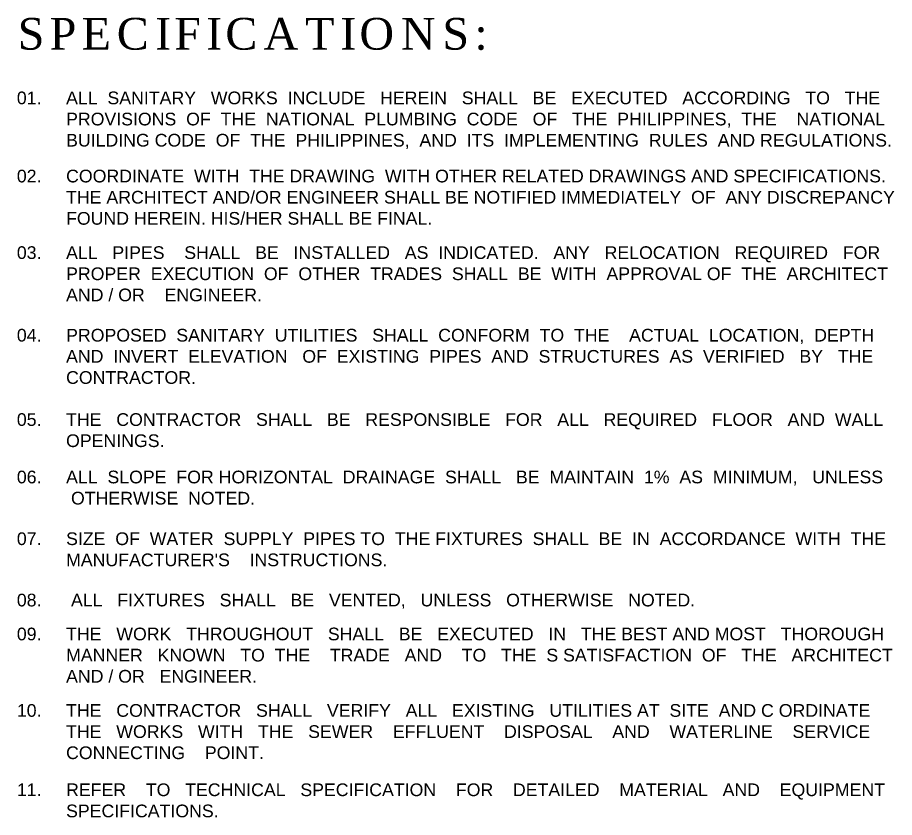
# Model space of a CAD drawing. Header units: millimetres. Extents: x 1634676 to 2610633, y -385676 to -37463.
# Drawn here: x 2160212 to 2174041, y -244019 to -231410 of the extents above; entities that cross this region are included whole.
import ezdxf

# ---------------------------------------------------------------- set-up
doc = ezdxf.new("R2010")
doc.units = ezdxf.units.MM
doc.header["$MEASUREMENT"] = 0
doc.layers.add('ST-ANNOT_A', color=74, linetype='Continuous', lineweight=20)
doc.styles.add('arial.2', font='arial.ttf', dxfattribs={"height": 0.2})
doc.styles.add('TIMES NEW ROMAN', font='times.ttf')

msp = doc.modelspace()

# ---------------------------------------------------------------- texts
at = {"layer": 'ST-ANNOT_A', "insert": (2160215.554, -231415.435, 0), "char_height": 500, "attachment_point": 1, "style": 'TIMES NEW ROMAN'}
msp.add_mtext_dynamic_manual_height_columns('{\\fTimes New Roman CE|b0|i0|c238|p18;\\T1.2;SPECIFICATIONS:}', width=7.04091, gutter_width=1.378, heights=[0.414], dxfattribs=at)
at = {"layer": 'ST-ANNOT_A', "char_height": 200, "attachment_point": 1, "style": 'arial.2'}
for s, insert in [('01.     ALL  SANITARY   WORKS  INCLUDE   HEREIN   SHALL   BE   EXECUTED   ACCORDING   TO   THE \\P          PROVISIONS  OF  THE  NATIONAL  PLUMBING  CODE   OF   THE  PHILIPPINES,  THE    NATIONAL \\P          BUILDING CODE  OF  THE  PHILIPPINES,  AND  ITS  IMPLEMENTING  RULES  AND REGULATIONS.\\P\\P\\P ', (2160201, -232576.461, 0)), ('02.     COORDINATE  WITH  THE DRAWING  WITH OTHER RELATED DRAWINGS AND SPECIFICATIONS.\\P          THE ARCHITECT AND/OR ENGINEER SHALL BE NOTIFIED IMMEDIATELY  OF  ANY DISCREPANCY\\P          FOUND HEREIN. HIS/HER SHALL BE FINAL.', (2160201, -233808.57, 0)), ('03.     ALL   PIPES    SHALL   BE   INSTALLED   AS  INDICATED.   ANY   RELOCATION   REQUIRED   FOR \\P          PROPER  EXECUTION  OF  OTHER  TRADES  SHALL  BE  WITH  APPROVAL OF  THE  ARCHITECT \\P          AND / OR    ENGINEER.', (2160201, -235015.476, 0)), ('04.     PROPOSED  SANITARY  UTILITIES   SHALL  CONFORM  TO  THE    ACTUAL  LOCATION,  DEPTH \\P          AND  INVERT  ELEVATION   OF  EXISTING  PIPES  AND  STRUCTURES  AS  VERIFIED   BY   THE \\P          CONTRACTOR.', (2160201, -236317.156, 0)), ('05.     THE   CONTRACTOR   SHALL   BE   RESPONSIBLE   FOR   ALL   REQUIRED   FLOOR   AND  WALL  \\P          OPENINGS.\\P \\P          ', (2160201, -237646.829, 0)), ('06.     ALL  SLOPE  FOR HORIZONTAL  DRAINAGE  SHALL   BE  MAINTAIN  1%  AS  MINIMUM,   UNLESS \\P           OTHERWISE  NOTED.', (2160201, -238552.37, 0)), ("07.     SIZE  OF  WATER  SUPPLY  PIPES TO  THE FIXTURES  SHALL  BE  IN  ACCORDANCE  WITH  THE  \\P          MANUFACTURER'S    INSTRUCTIONS.", (2160201, -239525.101, 0)), ('08.      ALL   FIXTURES   SHALL   BE   VENTED,   UNLESS   OTHERWISE   NOTED.', (2160201, -240492.083, 0)), ('09.     THE   WORK   THROUGHOUT   SHALL   BE   EXECUTED   IN   THE BEST AND MOST   THOROUGH \\P          MANNER   KNOWN   TO  THE    TRADE   AND    TO   THE  S SATISFACTION  OF   THE   ARCHITECT \\P          AND / OR   ENGINEER.', (2160201, -241026.891, 0)), ('10.     THE   CONTRACTOR   SHALL   VERIFY   ALL   EXISTING   UTILITIES AT  SITE  AND C ORDINATE \\P          THE   WORKS   WITH   THE   SEWER    EFFLUENT    DISPOSAL    AND    WATERLINE    SERVICE \\P          CONNECTING    POINT.', (2160201, -242232.212, 0)), ('11.     REFER    TO   TECHNICAL   SPECIFICATION    FOR    DETAILED    MATERIAL   AND    EQUIPMENT \\P          SPECIFICATIONS.', (2160201, -243482.662, 0))]:
    msp.add_mtext(s, dxfattribs=dict(at, insert=insert))

doc.saveas('drawing.dxf')
